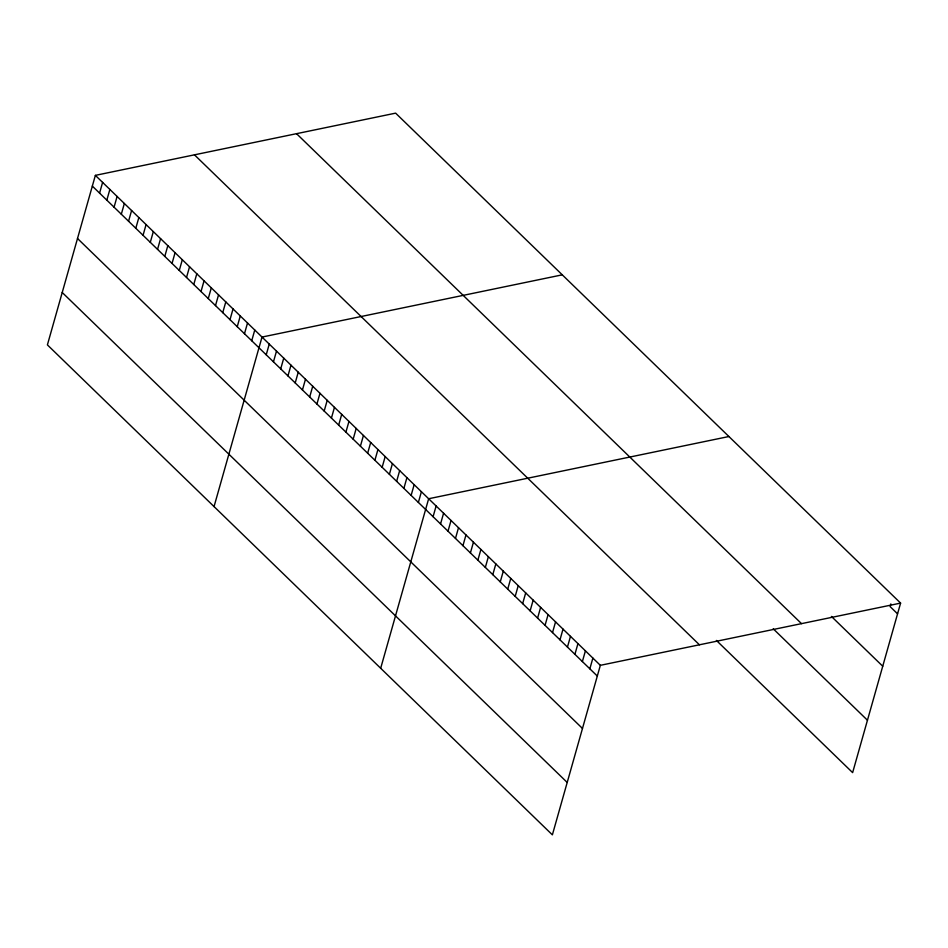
<?xml version="1.0" encoding="UTF-8"?>
<svg xmlns="http://www.w3.org/2000/svg" width="948" height="948" viewBox="0 0 948 948"><rect width="100%" height="100%" fill="white"/><g stroke="black" fill="none" stroke-linecap="round" stroke-linejoin="round"><path stroke-width="1.42" d="M95.369 175.368L47.4 344.894L552.376 834.856L600.345 665.33L95.369 175.368L395.624 113.144L900.6 603.106L852.631 772.632L716.404 640.445M99.576 193.119L102.609 182.395M106.828 200.158L109.861 189.434M114.068 207.185L117.102 196.461M121.32 214.212L124.354 203.488M128.561 221.239L131.594 210.515M135.801 228.278L138.846 217.554M143.053 235.305L146.087 224.581M150.294 242.333L153.327 231.608M157.546 249.36L160.579 238.635M164.786 256.398L167.82 245.674M172.038 263.425L175.072 252.701M179.279 270.453L182.312 259.728M186.519 277.48L189.553 266.755M193.771 284.519L196.805 273.794M201.012 291.546L204.045 280.821M208.264 298.573L211.297 287.848M215.504 305.6L218.538 294.875M222.744 312.639L225.79 301.914M229.997 319.666L233.03 308.941M237.237 326.693L240.271 315.968M244.489 333.72L247.523 322.995M251.73 340.747L254.763 330.034M214.047 506.576L262.015 337.061L562.271 274.837M266.222 354.813L269.256 344.088M273.462 361.84L276.496 351.116M280.715 368.867L283.748 358.143M287.955 375.906L290.989 365.181M295.207 382.933L298.241 372.209M302.448 389.96L305.481 379.236M309.688 396.987L312.721 386.263M316.94 404.026L319.974 393.301M324.18 411.053L327.214 400.329M331.433 418.08L334.466 407.356M338.673 425.107L341.707 414.383M345.913 432.146L348.959 421.422M353.166 439.173L356.199 428.449M360.406 446.2L363.44 435.476M367.658 453.227L370.692 442.503M374.898 460.266L377.932 449.542M382.151 467.293L385.184 456.569M389.391 474.32L392.425 463.596M396.631 481.347L399.665 470.623M403.884 488.386L406.917 477.662M411.124 495.413L414.158 484.689M418.376 502.44L421.41 491.716M380.681 668.269L428.65 498.743L728.905 436.518M433.082 516.707L436.116 505.995M440.547 523.96L443.581 513.235M448.013 531.2L451.047 520.476M455.478 538.44L458.512 527.716M462.944 545.681L465.978 534.956M470.409 552.933L473.443 542.209M477.875 560.173L480.909 549.449M485.34 567.414L488.374 556.689M492.794 574.654L495.84 563.93M500.26 581.894L503.293 571.17M507.725 589.146L510.759 578.422M515.191 596.387L518.224 585.663M522.656 603.627L525.69 592.903M530.122 610.868L533.155 600.143M537.587 618.12L540.621 607.395M545.053 625.36L548.086 614.636M552.518 632.6L555.552 621.876M559.984 639.841L563.017 629.116M567.449 647.081L570.483 636.357M574.915 654.333L577.948 643.609M582.38 661.574L585.414 650.849M589.846 668.814L592.879 658.09M890.859 603.912L890.101 606.59L897.566 613.83M600.345 665.33L900.6 603.106M831.42 616.437L882.742 666.231M296.546 133.68L801.51 623.642M773.213 628.785L867.456 720.231M194.459 154.832L699.423 644.794M92.335 186.092L597.311 676.054M77.511 238.493L582.475 728.455M62.224 292.494L567.2 782.456"/></g></svg>
